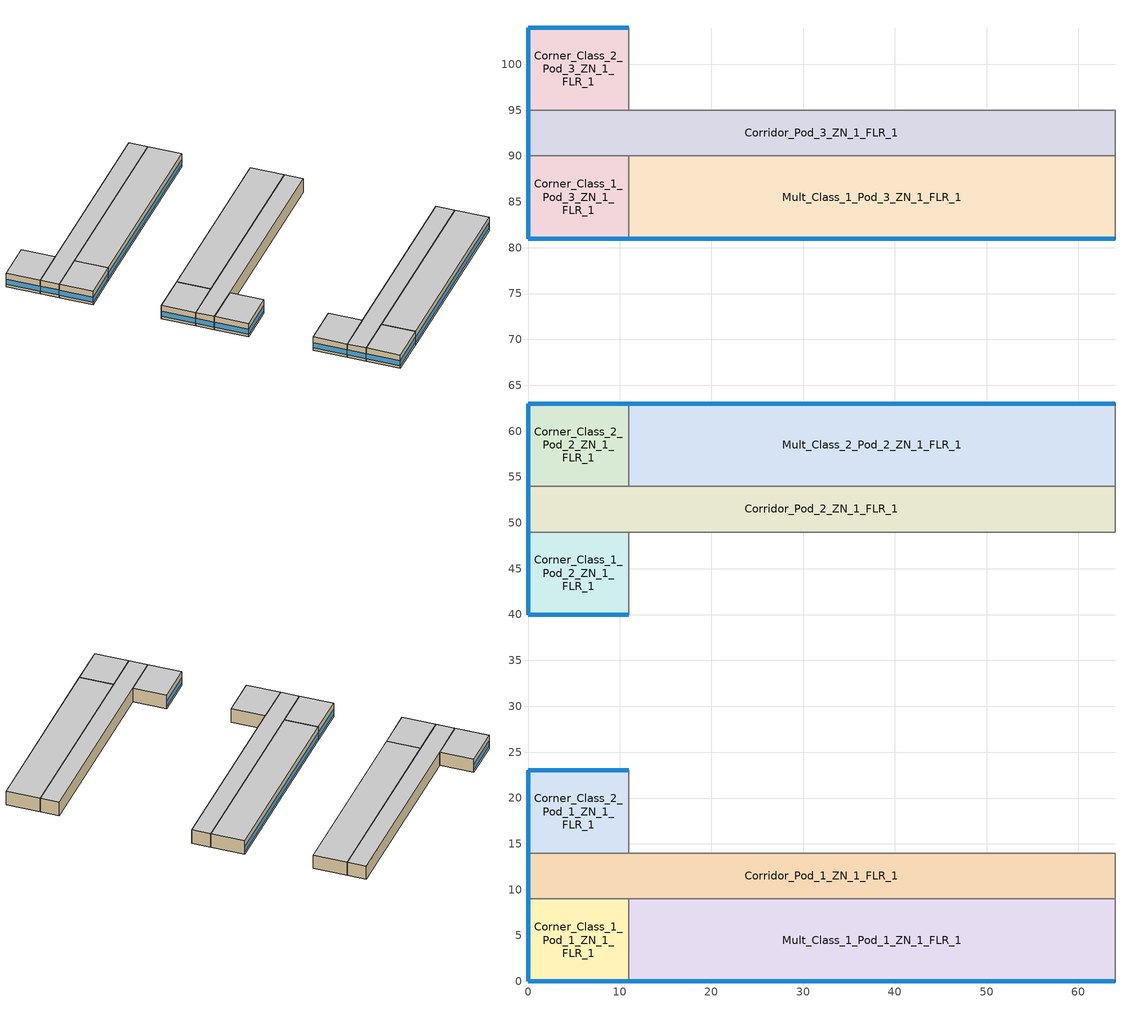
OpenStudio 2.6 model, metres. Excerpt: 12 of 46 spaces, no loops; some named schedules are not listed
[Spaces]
Mult_Class_2_Pod_2_ZN_1_FLR_1
 floor ground: 64,63 64,54 11,54 11,63 z0
 wall outside: 64,63 11,63 z0:4
 wall to Corner_Class_2_Pod_2_ZN_1_FLR_1: 11,63 11,54 z0:4
 wall to Corridor_Pod_2_ZN_1_FLR_1: 11,54 64,54 z0:4
 wall to Main_Corridor_ZN_1_FLR_1: 64,54 64,63 z0:4
 window: 63.97,63 11.03,63 z0.76:2.26
 ceiling to Mult_Class_2_Pod_2_ZN_1_FLR_2: 64,54 64,63 11,63 11,54 z4
Corner_Class_2_Pod_3_ZN_1_FLR_1
 floor ground: 11,104 11,95 0,95 0,104 z0
 wall outside: 11,104 0,104 0,95 z0:4
 wall to Corridor_Pod_3_ZN_1_FLR_1: 0,95 11,95 z0:4
 wall to Mult_Class_2_Pod_3_ZN_1_FLR_1: 11,95 11,104 z0:4
 window: 10.97,104 0.03,104 / 0,103.97 0,95.03 z0.76:2.26
 ceiling to Corner_Class_2_Pod_3_ZN_1_FLR_2: 11,95 11,104 0,104 0,95 z4
Mult_Class_1_Pod_1_ZN_1_FLR_1
 floor ground: 64,9 64,0 11,0 11,9 z0
 wall outside: 11,0 64,0 z0:4
 wall to Lobby_ZN_1_FLR_1: 64,0 64,9 z0:4
 wall to Corner_Class_1_Pod_1_ZN_1_FLR_1: 11,9 11,0 z0:4
 wall to Corridor_Pod_1_ZN_1_FLR_1: 64,9 11,9 z0:4
 window: 11.03,0 63.97,0 z0.76:2.26
 ceiling to Mult_Class_1_Pod_1_ZN_1_FLR_2: 64,0 64,9 11,9 11,0 z4
Corner_Class_1_Pod_1_ZN_1_FLR_1
 floor ground: 11,9 11,0 0,0 0,9 z0
 wall outside: 0,9 0,0 11,0 z0:4
 wall to Corridor_Pod_1_ZN_1_FLR_1: 11,9 0,9 z0:4
 window: 0.03,0 10.97,0 / 0,8.97 0,0.03 z0.76:2.26
 ceiling to Corner_Class_1_Pod_1_ZN_1_FLR_2: 11,0 11,9 0,9 0,0 z4
Corner_Class_1_Pod_2_ZN_1_FLR_1
 floor ground: 11,49 11,40 0,40 0,49 z0
 wall outside: 0,49 0,40 11,40 z0:4
 wall to Mult_Class_1_Pod_2_ZN_1_FLR_1: 11,40 11,49 z0:4
 wall to Corridor_Pod_2_ZN_1_FLR_1: 11,49 0,49 z0:4
 window: 0.03,40 10.97,40 / 0,48.97 0,40.03 z0.76:2.26
 ceiling to Corner_Class_1_Pod_2_ZN_1_FLR_2: 11,40 11,49 0,49 0,40 z4
Corridor_Pod_2_ZN_1_FLR_1
 floor ground: 64,54 64,49 0,49 0,54 z0
 wall outside: 0,54 0,49 z0:4
 wall to Corner_Class_2_Pod_2_ZN_1_FLR_1: 11,54 0,54 z0:4
 wall to Main_Corridor_ZN_1_FLR_1: 64,49 64,54 z0:4
 wall to Mult_Class_1_Pod_2_ZN_1_FLR_1: 11,49 64,49 z0:4
 window: 0,53.97 0,49.03 z0.76:2.27
 ceiling to Corridor_Pod_2_ZN_1_FLR_2: 64,49 64,54 0,54 0,49 z4
Corridor_Pod_1_ZN_1_FLR_1
 floor ground: 64,14 64,9 0,9 0,14 z0
 wall outside: 0,14 0,9 z0:4
 wall to Mult_Class_2_Pod_1_ZN_1_FLR_1: 64,14 11,14 z0:4
 wall to Corner_Class_2_Pod_1_ZN_1_FLR_1: 11,14 0,14 z0:4
 wall to Lobby_ZN_1_FLR_1: 64,9 64,14 z0:4
 window: 0,13.97 0,9.03 z0.76:2.27
 ceiling to Corridor_Pod_1_ZN_1_FLR_2: 64,9 64,14 0,14 0,9 z4
Corridor_Pod_3_ZN_1_FLR_1
 floor ground: 64,95 64,90 0,90 0,95 z0
 wall outside: 0,95 0,90 z0:4
 wall to Mult_Class_1_Pod_3_ZN_1_FLR_1: 11,90 64,90 z0:4
 wall to Bathrooms_ZN_1_FLR_1: 64,90 64,95 z0:4
 wall to Corner_Class_1_Pod_3_ZN_1_FLR_1: 0,90 11,90 z0:4
 wall to Mult_Class_2_Pod_3_ZN_1_FLR_1: 64,95 11,95 z0:4
 window: 0,94.97 0,90.03 z0.76:2.27
 ceiling to Corridor_Pod_3_ZN_1_FLR_2: 64,90 64,95 0,95 0,90 z4
Mult_Class_1_Pod_3_ZN_1_FLR_1
 floor ground: 64,90 64,81 11,81 11,90 z0
 wall outside: 11,81 64,81 z0:4
 wall to Corner_Class_1_Pod_3_ZN_1_FLR_1: 11,90 11,81 z0:4
 wall to Main_Corridor_ZN_1_FLR_1: 64,81 64,90 z0:4
 window: 11.03,81 63.97,81 z0.76:2.26
 ceiling to Mult_Class_1_Pod_3_ZN_1_FLR_2: 64,81 64,90 11,90 11,81 z4
Corner_Class_2_Pod_2_ZN_1_FLR_1
 floor ground: 11,63 11,54 0,54 0,63 z0
 wall outside: 11,63 0,63 0,54 z0:4
 window: 10.97,63 0.03,63 / 0,62.97 0,54.03 z0.76:2.26
 ceiling to Corner_Class_2_Pod_2_ZN_1_FLR_2: 11,54 11,63 0,63 0,54 z4
Corner_Class_2_Pod_1_ZN_1_FLR_1
 floor ground: 11,23 11,14 0,14 0,23 z0
 wall outside: 11,23 0,23 0,14 z0:4
 wall to Mult_Class_2_Pod_1_ZN_1_FLR_1: 11,14 11,23 z0:4
 window: 10.97,23 0.03,23 / 0,22.97 0,14.03 z0.76:2.26
 ceiling to Corner_Class_2_Pod_1_ZN_1_FLR_2: 11,14 11,23 0,23 0,14 z4
Corner_Class_1_Pod_3_ZN_1_FLR_1
 floor ground: 11,90 11,81 0,81 0,90 z0
 wall outside: 0,90 0,81 11,81 z0:4
 window: 0.03,81 10.97,81 / 0,89.97 0,81.03 z0.76:2.26
 ceiling to Corner_Class_1_Pod_3_ZN_1_FLR_2: 11,81 11,90 0,90 0,81 z4
[Site]
Montreal-Trudeau Intl AP_QC_CAN: Latitude {deg}=45.471; Longitude {deg}=-73.741; Time Zone {hr}=-5; Elevation {m}=36; Terrain=City
[Building]
SecondarySchool-CAN_QC_Montreal-Trudeau.Intl.AP.716270_CWEC2016.epw created: 2019-08-15 18:01:10 +0000: North Axis {deg}=0; Default Construction Set=BTAP-Mass at hdd = 4400.0; Standards Number of Stories=2; Standards Number of Above Ground Stories=2; Standards Building Type=NECB2017_SecondarySchool
[ClimateZones]
Climate Zone Institution Name 1=ASHRAE; Climate Zone Document Name 1=ANSI/ASHRAE Standard 169; Climate Zone Document Year 1=2006; Climate Zone Institution Name 2=CEC; Climate Zone Document Name 2=California Climate Zone Descriptions; Climate Zone Document Year 2=1995
[Site:WaterMainsTemperature]
Calculation Method=Correlation; Annual Average Outdoor Air Temperature {C}=7.6; Maximum Difference In Monthly Average Outdoor Air Temperatures {deltaC}=31.3
[Site:GroundTemperature:BuildingSurface]
19.527, 19.502, 19.536, 19.598, 20.002, 21.64, 22.225, 22.375, 21.449, 20.121, 19.802, 19.633
[SizingPeriod:DesignDay] Barometric Pressure {Pa}=100893; Sky Clearness=0; Rain Indicator=0; Snow Indicator=0; Day of Month=21; Daylight Saving Time Indicator=0; Humidity Indicating Type=Wetbulb; Dry-Bulb Temperature Range Modifier Type=DefaultMultipliers
Name | Maximum Dry-Bulb Temperature {C} | Daily Dry-Bulb Temperature Range {deltaC} | Humidity Indicating Conditions at Maximum Dry-Bulb | Wind Speed {m/s} | Wind Direction {deg} | Month | Day Type | Solar Model Indicator | ASHRAE Taub | ASHRAE Taud
Montreal-Trudeau Intl AP Ann Htg 99.6% Condns DB | -23.1 | 0 | -23.1 | 4.2 | 250 | 1 | WinterDesignDay | ASHRAEClearSky
Montreal-Trudeau Intl AP Ann Clg .4% Condns DB=>MWB | 30 | 8.9 | 22.1 | 5.3 | 220 | 7 | SummerDesignDay | ASHRAETau | 0.431 | 2.246
[Material:NoMass] Roughness=Smooth; Thermal Absorptance=0.9; Solar Absorptance=0.7
Name | Thermal Resistance {m2-K/W} | Visible Absorptance
Typical Carpet Pad | 0.21648 | 0.8
Typical Insulation 1 | 5.20402 | 0.7
Typical Insulation 2 | 3.77764 | 0.7
Typical Insulation 3 | 6.41024 | 0.7
Typical Carpet Pad 2 | 1.25503 | 0.8
Typical Carpet Pad 3 | 3.45515 | 0.8
Typical Insulation 4 | 0.526298 | 0.7
Typical Insulation 5 | 0.526316 | 0.7
[Material]
Name | Roughness | Thickness {m} | Conductivity {W/m-K} | Density {kg/m3} | Specific Heat {J/kg-K} | Thermal Absorptance | Solar Absorptance | Visible Absorptance
100mm Normalweight concrete floor | MediumSmooth | 0.1016 | 2.31 | 2322 | 832
G01 13mm gypsum board | Smooth | 0.0127 | 0.16 | 800 | 1090 | 0.9 | 0.7 | 0.5
G05 25mm wood | MediumSmooth | 0.0254 | 0.15 | 608 | 1630 | 0.9 | 0.5 | 0.5
4 in. Normalweight Concrete Floor | MediumRough | 0.1016 | 2.31 | 2322 | 832 | 0.9 | 0.7 | 0.7
1IN Stucco | Smooth | 0.0253 | 0.6918 | 1858 | 837 | 0.9 | 0.7 | 0.92
8IN CONCRETE HW RefBldg | Rough | 0.2032 | 1.311 | 2240 | 836.8 | 0.9 | 0.7 | 0.7
1/2IN Gypsum | Smooth | 0.0127 | 0.16 | 784.9 | 830 | 0.9 | 0.4 | 0.4
Metal Roof Surface; F08 Metal surface | Smooth | 0.0008 | 45.28 | 7824 | 500 | 0.9 | 0.7 | 0.7
6 in. Normalweight Concrete Floor | MediumRough | 0.1524 | 2.31 | 2322 | 832 | 0.9 | 0.7 | 0.7
[Construction]
BTAP-Int-Floor: 100mm Normalweight concrete floor, Typical Carpet Pad
BTAP-Int-Wall: G01 13mm gypsum board, G01 13mm gypsum board
BTAP-Int-Ceiling: Typical Carpet Pad, 100mm Normalweight concrete floor
BTAP-Ext-DaylightDiffuser: SimpleGlazing
BTAP-Int-Door: G05 25mm wood
BTAP-Ext-Floor-Mass:U-0.183: Typical Insulation 1, 4 in. Normalweight Concrete Floor, Typical Carpet Pad
BTAP-Ext-Wall-Mass:U-0.247: 1IN Stucco, 8IN CONCRETE HW RefBldg, Typical Insulation 2, 1/2IN Gypsum
BTAP-Ext-Roof-Metal:U-0.156: Metal Roof Surface, Typical Insulation 3
BTAP-Grnd-Floor-Mass:U-0.757: 6 in. Normalweight Concrete Floor, Typical Carpet Pad 2
BTAP-Grnd-Roof-Mass:U-0.284: 6 in. Normalweight Concrete Floor, Typical Carpet Pad 3
BTAP-Ext-Door:U-1.9000000000000001: F08 Metal surface, Typical Insulation 4
BTAP-Ext-OverHeadDoor:U-1.9000000000000001: Typical Insulation 5
BTAP-Ext-DaylightDiffuser:U=0.190 SHGC=0.600: SimpleGlazing:U=0.190 SHGC=0.600
[DefaultConstructionSet]
BTAP-Mass at hdd = 4400.0: Default Exterior Surface Constructions=BTAP-Mass at hdd = 4400.0; Default Interior Surface Constructions=Default Surface Constructions 2; Default Ground Contact Surface Constructions=BTAP-Mass at hdd = 4400.0 1; Default Exterior SubSurface Constructions=BTAP-Mass at hdd = 4400.0; Default Interior SubSurface Constructions=Default Sub Surface Constructions 2; Interior Partition Construction=BTAP-Int-Door
[DefaultSurfaceConstructions]
Name | Floor Construction | Wall Construction | Roof Ceiling Construction
Default Surface Constructions 2 | BTAP-Int-Floor | BTAP-Int-Wall | BTAP-Int-Ceiling
BTAP-Mass at hdd = 4400.0 | BTAP-Ext-Floor-Mass:U-0.183 | BTAP-Ext-Wall-Mass:U-0.247 | BTAP-Ext-Roof-Metal:U-0.156
BTAP-Mass at hdd = 4400.0 1 | BTAP-Grnd-Floor-Mass:U-0.757 | BTAP-Grnd-Roof-Mass:U-0.284 | BTAP-Grnd-Roof-Mass:U-0.284
[DefaultSubSurfaceConstructions]
Name | Fixed Window Construction | Operable Window Construction | Door Construction | Glass Door Construction | Overhead Door Construction | Skylight Construction | Tubular Daylight Dome Construction | Tubular Daylight Diffuser Construction
Default Sub Surface Constructions 2 | BTAP-Ext-DaylightDiffuser | BTAP-Ext-DaylightDiffuser | BTAP-Int-Door
BTAP-Mass at hdd = 4400.0 | BTAP-Ext-DaylightDiffuser:U=0.190 SHGC=0.600 | BTAP-Ext-DaylightDiffuser:U=0.190 SHGC=0.600 | BTAP-Ext-Door:U-1.9000000000000001 | BTAP-Ext-DaylightDiffuser:U=0.190 SHGC=0.600 | BTAP-Ext-OverHeadDoor:U-1.9000000000000001 | BTAP-Ext-DaylightDiffuser:U=0.190 SHGC=0.600 | BTAP-Ext-DaylightDiffuser:U=0.190 SHGC=0.600 | BTAP-Ext-DaylightDiffuser:U=0.190 SHGC=0.600
[WindowMaterial:SimpleGlazingSystem] Solar Heat Gain Coefficient=0.6; Visible Transmittance=0.21
Name | U-Factor {W/m2-K}
SimpleGlazing | 2.2
SimpleGlazing:U=0.190 SHGC=0.600 | 1.9
[Space] Building Story=Building Story 1; Part of Total Floor Area=Yes
Name | Space Type | Thermal Zone
Corner_Class_1_Pod_2_ZN_1_FLR_1; Corner_Class_1_Pod_1_ZN_1_FLR_1; Corner_Class_1_Pod_3_ZN_1_FLR_1 | Space Function Classroom/Lecture hall/Training room other | ALL_ST=Classroom/Lecture hall/Training room other_FL=Building Story 1_SCH=D
Mult_Class_2_Pod_2_ZN_1_FLR_1 | Space Function Classroom/Lecture hall/Training room other | ALL_ST=Classroom/Lecture hall/Training room other_FL=Building Story 1_SCH=D 1
Mult_Class_1_Pod_3_ZN_1_FLR_1; Mult_Class_1_Pod_1_ZN_1_FLR_1 | Space Function Classroom/Lecture hall/Training room other | ALL_ST=Classroom/Lecture hall/Training room other_FL=Building Story 1_SCH=D 2
Corridor_Pod_1_ZN_1_FLR_1; Corridor_Pod_3_ZN_1_FLR_1; Corridor_Pod_2_ZN_1_FLR_1 | Space Function Corridor/Transition area other-sch-D | WILD_ST=Corridor/Transition area other-sch-D_FL=Building Story 1_SCH=D 1
Corner_Class_2_Pod_3_ZN_1_FLR_1; Corner_Class_2_Pod_1_ZN_1_FLR_1; Corner_Class_2_Pod_2_ZN_1_FLR_1 | Space Function Classroom/Lecture hall/Training room other | ALL_ST=Classroom/Lecture hall/Training room other_FL=Building Story 1_SCH=D 3
[BuildingStory]
Building Story 1: Nominal Z Coordinate {m}=0
[SpaceType] Standards Building Type=Space Function
Name | Default Schedule Set | Design Specification Outdoor Air Object | Standards Space Type
Space Function Classroom/Lecture hall/Training room other | Space Function Classroom/Lecture hall/Training room other Schedule Set | Space Function Classroom/Lecture hall/Training room other Ventilation | Classroom/Lecture hall/Training room other
Space Function Corridor/Transition area other-sch-D | Space Function Corridor/Transition area other-sch-D Schedule Set | Space Function Corridor/Transition area other-sch-D Ventilation | Corridor/Transition area other-sch-D
[People:Definition] Number of People Calculation Method=People/Area; Fraction Radiant=0.3
Name | People per Space Floor Area {person/m2}
Space Function Classroom/Lecture hall/Training room other People Definition | 0.133382
Space Function Corridor/Transition area other-sch-D People Definition | 0.0100036
[People] Work Efficiency Schedule=Work Efficiency Schedule; Clothing Insulation Schedule=Clothing Schedule; Air Velocity Schedule=Air Velocity Schedule; Multiplier=1
Name | People Definition | Space or SpaceType
Space Function Classroom/Lecture hall/Training room other People | Space Function Classroom/Lecture hall/Training room other People Definition | Space Function Classroom/Lecture hall/Training room other
Space Function Corridor/Transition area other-sch-D People | Space Function Corridor/Transition area other-sch-D People Definition | Space Function Corridor/Transition area other-sch-D
[Lights:Definition] Design Level Calculation Method=Watts/Area; Fraction Radiant=0.5; Fraction Visible=0.2
Name | Watts per Space Floor Area {W/m2}
Space Function Classroom/Lecture hall/Training room other Lights Definition | 10.2999
Space Function Corridor/Transition area other-sch-D Lights Definition | 7.10258
[Lights] Fraction Replaceable=1
Name | Lights Definition | Space or SpaceType
Space Function Classroom/Lecture hall/Training room other Lights | Space Function Classroom/Lecture hall/Training room other Lights Definition | Space Function Classroom/Lecture hall/Training room other
Space Function Corridor/Transition area other-sch-D Lights | Space Function Corridor/Transition area other-sch-D Lights Definition | Space Function Corridor/Transition area other-sch-D
[ElectricEquipment:Definition]
Space Function Classroom/Lecture hall/Training room other Elec Equip Definition: Design Level Calculation Method=Watts/Area; Watts per Space Floor Area {W/m2}=5.00182; Fraction Radiant=0.5
[ElectricEquipment]
Space Function Classroom/Lecture hall/Training room other Elec Equip: Electric Equipment Definition=Space Function Classroom/Lecture hall/Training room other Elec Equip Definition; Space or SpaceType=Space Function Classroom/Lecture hall/Training room other
[DesignSpecification:OutdoorAir] Outdoor Air Method=Sum; Outdoor Air Flow per Person {m3/s-person}=0; Outdoor Air Flow Rate {m3/s}=0; Outdoor Air Flow Air Changes per Hour {1/hr}=0
Name | Outdoor Air Flow per Floor Area {m3/s-m2}
Space Function Classroom/Lecture hall/Training room other Ventilation | 0.00278384
Space Function Corridor/Transition area other-sch-D Ventilation | 0.0003048
[DefaultScheduleSet] Number of People Schedule=NECB-D-Occupancy; People Activity Level Schedule=NECB-Activity; Electric Equipment Schedule=NECB-D-Electric-Equipment; Infiltration Schedule=Always On
Name | Lighting Schedule
Space Function Classroom/Lecture hall/Training room other Schedule Set | NECB-D-Occupancy-NECB-D-Lighting-0.5-0.0-0.67-Light Ruleset
Space Function Corridor/Transition area other-sch-D Schedule Set | NECB-D-Lighting
[ThermostatSetpoint:DualSetpoint] Heating Setpoint Temperature Schedule=NECB-D-Thermostat Setpoint-Heating; Cooling Setpoint Temperature Schedule=NECB-D-Thermostat Setpoint-Cooling
Space Function Classroom/Lecture hall/Training room other Thermostat 49; Space Function Classroom/Lecture hall/Training room other Thermostat 53; Space Function Classroom/Lecture hall/Training room other Thermostat 54; Space Function Classroom/Lecture hall/Training room other Thermostat 56; Space Function Corridor/Transition area other-sch-D Thermostat 19
[SpaceInfiltration:DesignFlowRate] Schedule=Always On Discrete; Design Flow Rate Calculation Method=Flow/ExteriorArea; Flow per Exterior Surface Area {m3/s-m2}=0.00025; Constant Term Coefficient=0; Temperature Term Coefficient=0; Velocity Term Coefficient=0.224; Velocity Squared Term Coefficient=0
Name | Space or SpaceType
Corner_Class_1_Pod_1_ZN_1_FLR_1 Infiltration | Corner_Class_1_Pod_1_ZN_1_FLR_1
Corner_Class_1_Pod_2_ZN_1_FLR_1 Infiltration | Corner_Class_1_Pod_2_ZN_1_FLR_1
Corner_Class_1_Pod_3_ZN_1_FLR_1 Infiltration | Corner_Class_1_Pod_3_ZN_1_FLR_1
Corner_Class_2_Pod_1_ZN_1_FLR_1 Infiltration | Corner_Class_2_Pod_1_ZN_1_FLR_1
Corner_Class_2_Pod_2_ZN_1_FLR_1 Infiltration | Corner_Class_2_Pod_2_ZN_1_FLR_1
Corner_Class_2_Pod_3_ZN_1_FLR_1 Infiltration | Corner_Class_2_Pod_3_ZN_1_FLR_1
Corridor_Pod_1_ZN_1_FLR_1 Infiltration | Corridor_Pod_1_ZN_1_FLR_1
Corridor_Pod_2_ZN_1_FLR_1 Infiltration | Corridor_Pod_2_ZN_1_FLR_1
Corridor_Pod_3_ZN_1_FLR_1 Infiltration | Corridor_Pod_3_ZN_1_FLR_1
Mult_Class_1_Pod_1_ZN_1_FLR_1 Infiltration | Mult_Class_1_Pod_1_ZN_1_FLR_1
Mult_Class_1_Pod_3_ZN_1_FLR_1 Infiltration | Mult_Class_1_Pod_3_ZN_1_FLR_1
Mult_Class_2_Pod_2_ZN_1_FLR_1 Infiltration | Mult_Class_2_Pod_2_ZN_1_FLR_1
[ThermalZone] Use Ideal Air Loads=No
Name | Thermostat
ALL_ST=Classroom/Lecture hall/Training room other_FL=Building Story 1_SCH=D | Space Function Classroom/Lecture hall/Training room other Thermostat 49
ALL_ST=Classroom/Lecture hall/Training room other_FL=Building Story 1_SCH=D 1 | Space Function Classroom/Lecture hall/Training room other Thermostat 53
ALL_ST=Classroom/Lecture hall/Training room other_FL=Building Story 1_SCH=D 2 | Space Function Classroom/Lecture hall/Training room other Thermostat 54
ALL_ST=Classroom/Lecture hall/Training room other_FL=Building Story 1_SCH=D 3 | Space Function Classroom/Lecture hall/Training room other Thermostat 56
WILD_ST=Corridor/Transition area other-sch-D_FL=Building Story 1_SCH=D 1 | Space Function Corridor/Transition area other-sch-D Thermostat 19
[HeatExchanger:AirToAir:SensibleAndLatent] Availability Schedule=Always On Discrete; Nominal Supply Air Flow Rate {m3/s}=autosize; Sensible Effectiveness at 100% Heating Air Flow=0.5; Latent Effectiveness at 100% Heating Air Flow=0.5; Sensible Effectiveness at 75% Heating Air Flow=0.5; Latent Effectiveness at 75% Heating Air Flow=0.5; Sensible Effectiveness at 100% Cooling Air Flow=0.5; Latent Effectiveness at 100% Cooling Air Flow=0.5; Sensible Effectiveness at 75% Cooling Air Flow=0.5; Latent Effectiveness at 75% Cooling Air Flow=0.5; Supply Air Outlet Temperature Control=Yes; Heat Exchanger Type=Rotary; Frost Control Type=ExhaustOnly; Threshold Temperature {C}=-23.3; Initial Defrost Time Fraction=0.167; Rate of Defrost Time Fraction Increase {1/K}=1.44; Economizer Lockout=Yes
Name | Nominal Electric Power {W}
Sys_3_PSZ ALL_ST=Audience seating area permanent - auditorium_FL=Building Story 1_SCH=C ERV | 2966.94
Sys_3_PSZ ALL_ST=Classroom/Lecture hall/Training room other_FL=Building Story 1_SCH=D ERV; Sys_3_PSZ ALL_ST=Classroom/Lecture hall/Training room other_FL=Building Story 1_SCH=D 3 ERV; Sys_3_PSZ ALL_ST=Classroom/Lecture hall/Training room other_FL=Building Story 2_SCH=D ERV; Sys_3_PSZ ALL_ST=Classroom/Lecture hall/Training room other_FL=Building Story 2_SCH=D 3 ERV | 643.229
Sys_3_PSZ ALL_ST=Classroom/Lecture hall/Training room other_FL=Building Story 1_SCH=D 1 ERV; Sys_3_PSZ ALL_ST=Classroom/Lecture hall/Training room other_FL=Building Story 1_SCH=D 2 ERV; Sys_3_PSZ ALL_ST=Classroom/Lecture hall/Training room other_FL=Building Story 2_SCH=D 1 ERV; Sys_3_PSZ ALL_ST=Classroom/Lecture hall/Training room other_FL=Building Story 2_SCH=D 2 ERV | 2908.29
Sys_3_PSZ ALL_ST=Conference/Meeting/Multi-purpose room_FL=Building Story 1_SCH=C ERV | 755.069
Sys_3_PSZ ALL_ST=Food preparation area_FL=Building Story 1_SCH=B ERV | 262.571
Sys_3_PSZ ALL_ST=Gymnasium/Fitness centre playing area_FL=Building Story 1_SCH=B ERV | 2210.7
Sys_3_PSZ ALL_ST=Gymnasium/Fitness centre playing area_FL=Building Story 1_SCH=B 1 ERV | 1414.65
Sys_3_PSZ ALL_ST=Library reading area_FL=Building Story 2_SCH=C ERV | 570.492
Sys_3_PSZ ALL_ST=Lobby - other_FL=Building Story 1_SCH=C ERV; Sys_3_PSZ ALL_ST=Lobby - other_FL=Building Story 2_SCH=C ERV | 669.997
Sys_3_PSZ ALL_ST=Office enclosed <= 25 m2_FL=Building Story 1_SCH=A ERV; Sys_3_PSZ ALL_ST=Office enclosed <= 25 m2_FL=Building Story 2_SCH=A ERV | 210.944
Sys_4_PSZ_WET_ST=Washroom - other-sch-D_FL=Building Story 1_SCHD ERV | 141.851
Sys_4_PSZ_WILD_ST=Corridor/Transition area other-sch-D_FL=Building Story 2_SCH=D ERV | 1118.1
[SetpointManager:OutdoorAirPretreat] Minimum Setpoint Temperature {C}=-99; Maximum Setpoint Temperature {C}=99; Minimum Setpoint Humidity Ratio {kgWater/kgDryAir}=1e-05; Maximum Setpoint Humidity Ratio {kgWater/kgDryAir}=1
Setpoint Manager Outdoor Air Pretreat 1; Setpoint Manager Outdoor Air Pretreat 2; Setpoint Manager Outdoor Air Pretreat 3; Setpoint Manager Outdoor Air Pretreat 4; Setpoint Manager Outdoor Air Pretreat 5; Setpoint Manager Outdoor Air Pretreat 6; Setpoint Manager Outdoor Air Pretreat 7; Setpoint Manager Outdoor Air Pretreat 8; Setpoint Manager Outdoor Air Pretreat 9; Setpoint Manager Outdoor Air Pretreat 10; Setpoint Manager Outdoor Air Pretreat 11; Setpoint Manager Outdoor Air Pretreat 12; Setpoint Manager Outdoor Air Pretreat 13; Setpoint Manager Outdoor Air Pretreat 14; Setpoint Manager Outdoor Air Pretreat 15; Setpoint Manager Outdoor Air Pretreat 16; Setpoint Manager Outdoor Air Pretreat 17; Setpoint Manager Outdoor Air Pretreat 18; Setpoint Manager Outdoor Air Pretreat 19; Setpoint Manager Outdoor Air Pretreat 20
[AvailabilityManager:NightCycle] Control Type=CycleOnAny; Thermostat Tolerance {deltaC}=1; Cycling Run Time {s}=3600
Availability Manager Night Cycle 1; Availability Manager Night Cycle 2; Availability Manager Night Cycle 3; Availability Manager Night Cycle 4; Availability Manager Night Cycle 5; Availability Manager Night Cycle 6; Availability Manager Night Cycle 7; Availability Manager Night Cycle 8
